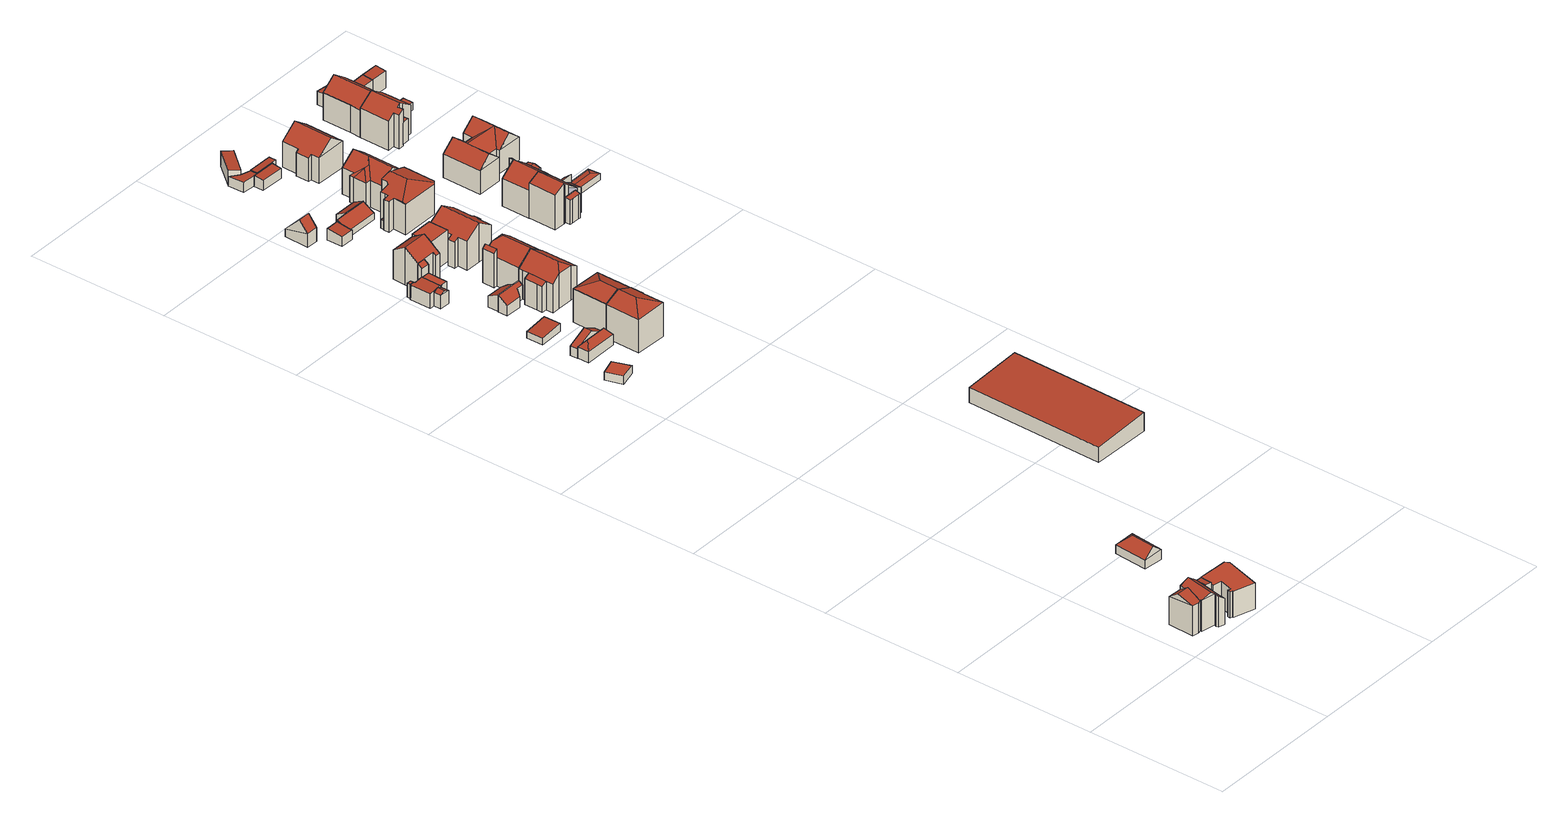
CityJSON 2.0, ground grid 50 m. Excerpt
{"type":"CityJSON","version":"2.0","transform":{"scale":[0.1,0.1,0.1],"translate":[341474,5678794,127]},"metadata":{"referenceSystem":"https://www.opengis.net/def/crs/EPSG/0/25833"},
"CityObjects":{
"building1":{"type":"Building","attributes":{"Dachtyp_tdc":"tdcFreeFormRoof","Gemeindeschluessel":14729160,"Dachneigung":16.86,"QualitaetDacherkennung":73,"Geometrietyp2DReferenz":"3000","function":"31001_9998","roofType":"5000","measuredHeight":12.54},"geometry":[{"type":"MultiSurface","lod":"2","boundaries":[[[0,1,2,3]],[[1,4,5,2]],[[4,6,7,5]],[[6,8,9,7]],[[8,0,3,9]],[[10,4,1,11]],[[8,6,10,11,0]],[[1,0,11]],[[6,4,10]],[[3,2,5,7,9]]],"semantics":{"surfaces":[{"type":"WallSurface"},{"type":"RoofSurface"},{"type":"GroundSurface"}],"values":[0,0,0,0,0,1,1,0,0,2]}}]},
"building2":{"type":"Building","attributes":{"Dachtyp_tdc":"tdcFreeFormRoof","Gemeindeschluessel":14729160,"Dachneigung":37.6,"QualitaetDacherkennung":49,"Geometrietyp2DReferenz":"3000","function":"31001_9998","roofType":"5000","measuredHeight":12.33},"geometry":[{"type":"MultiSurface","lod":"2","boundaries":[[[12,13,14,15]],[[13,16,17,14]],[[16,18,19,17]],[[18,20,21,19]],[[20,22,23,21]],[[22,24,25,23]],[[24,26,27,25]],[[26,28,29,27]],[[28,30,31,29]],[[30,32,33,31]],[[32,34,35,33]],[[34,12,15,35]],[[36,37,28,26,24,22]],[[34,32,30,37,36,20,18,16,13,12]],[[30,28,37]],[[22,20,36]],[[15,14,17,19,21,23,25,27,29,31,33,35]]],"semantics":{"surfaces":[{"type":"WallSurface"},{"type":"RoofSurface"},{"type":"GroundSurface"}],"values":[0,0,0,0,0,0,0,0,0,0,0,0,1,1,0,0,2]}}]},
"building3":{"type":"Building","attributes":{"Dachtyp_tdc":"tdcPolyFlatRoof","Gemeindeschluessel":14729160,"Dachneigung":8.75,"QualitaetDacherkennung":62,"Geometrietyp2DReferenz":"3000","function":"31001_9998","roofType":"2100","measuredHeight":9.91},"geometry":[{"type":"MultiSurface","lod":"2","boundaries":[[[38,39,40,41]],[[39,42,43,40]],[[42,44,45,43]],[[44,38,41,45]],[[44,42,39,38]],[[41,40,43,45]]],"semantics":{"surfaces":[{"type":"WallSurface"},{"type":"RoofSurface"},{"type":"GroundSurface"}],"values":[0,0,0,0,1,2]}}]},
"building4":{"type":"Building","attributes":{"Dachtyp_tdc":"tdcPolyFlatRoof","Gemeindeschluessel":14729160,"Dachneigung":0,"QualitaetDacherkennung":43,"Geometrietyp2DReferenz":"3000","function":"31001_9998","roofType":"1000","measuredHeight":9.49},"geometry":[{"type":"MultiSurface","lod":"2","boundaries":[[[46,47,48,49]],[[47,50,51,48]],[[50,52,53,51]],[[52,54,55,53]],[[54,56,57,55]],[[56,58,59,57]],[[58,60,45,59]],[[60,61,43,45]],[[61,62,63,43]],[[62,64,65,63]],[[64,66,67,65]],[[66,46,49,67]],[[66,64,62,61,60,58,56,54,52,50,47,46]],[[49,48,51,53,55,57,59,45,43,63,65,67]]],"semantics":{"surfaces":[{"type":"WallSurface"},{"type":"RoofSurface"},{"type":"GroundSurface"}],"values":[0,0,0,0,0,0,0,0,0,0,0,0,1,2]}}]},
"building5":{"type":"Building","attributes":{"Dachtyp_tdc":"tdcHipAndGableRoof","Gemeindeschluessel":14729160,"Dachneigung":42.56,"QualitaetDacherkennung":56,"Geometrietyp2DReferenz":"3000","function":"31001_9998","roofType":"5000","measuredHeight":6.3},"geometry":[{"type":"MultiSurface","lod":"2","boundaries":[[[68,69,70,71]],[[69,72,73,70]],[[72,74,75,73]],[[74,68,71,75]],[[72,69,76]],[[68,74,77]],[[69,68,77,76]],[[74,72,76,77]],[[71,70,73,75]]],"semantics":{"surfaces":[{"type":"WallSurface"},{"type":"RoofSurface"},{"type":"GroundSurface"}],"values":[0,0,0,0,1,0,1,1,2]}}]},
"building6":{"type":"Building","attributes":{"Dachtyp_tdc":"tdcPolyFlatRoof","Gemeindeschluessel":14729160,"Dachneigung":0,"QualitaetDacherkennung":71,"Geometrietyp2DReferenz":"3000","function":"31001_9998","roofType":"1000","measuredHeight":2.9},"geometry":[{"type":"MultiSurface","lod":"2","boundaries":[[[78,79,80,81]],[[79,82,83,80]],[[82,84,85,83]],[[84,78,81,85]],[[84,82,79,78]],[[81,80,83,85]]],"semantics":{"surfaces":[{"type":"WallSurface"},{"type":"RoofSurface"},{"type":"GroundSurface"}],"values":[0,0,0,0,1,2]}}]},
"building7":{"type":"Building","attributes":{"Dachtyp_tdc":"tdcFreeFormRoof","Gemeindeschluessel":14729160,"Dachneigung":50.57,"QualitaetDacherkennung":12,"Geometrietyp2DReferenz":"3000","function":"31001_9998","roofType":"5000","measuredHeight":6.38},"geometry":[{"type":"MultiSurface","lod":"2","boundaries":[[[86,87,88,89]],[[87,90,91,88]],[[90,92,93,91]],[[92,86,89,93]],[[94,95,92,90]],[[94,90,87]],[[95,94,87,86]],[[95,86,92]],[[89,88,91,93]]],"semantics":{"surfaces":[{"type":"WallSurface"},{"type":"RoofSurface"},{"type":"GroundSurface"}],"values":[0,0,0,0,1,1,1,1,2]}}]},
"building8":{"type":"Building","attributes":{"Dachtyp_tdc":"tdcFreeFormRoof","Gemeindeschluessel":14729160,"Dachneigung":23.21,"QualitaetDacherkennung":15,"Geometrietyp2DReferenz":"3000","function":"31001_9998","roofType":"5000","measuredHeight":6.25},"geometry":[{"type":"MultiSurface","lod":"2","boundaries":[[[96,97,98,99]],[[97,100,101,98]],[[100,102,103,101]],[[102,104,105,103]],[[104,96,99,105]],[[100,106,107,102]],[[97,96,104,107,106]],[[100,97,106]],[[104,102,107]],[[99,98,101,103,105]]],"semantics":{"surfaces":[{"type":"WallSurface"},{"type":"RoofSurface"},{"type":"GroundSurface"}],"values":[0,0,0,0,0,1,1,0,0,2]}}]},
"building9":{"type":"Building","attributes":{"Dachtyp_tdc":"tdcPolyFlatRoof","Gemeindeschluessel":14729160,"Dachneigung":4.48,"QualitaetDacherkennung":76,"Geometrietyp2DReferenz":"3000","function":"31001_9998","roofType":"2100","measuredHeight":2.98},"geometry":[{"type":"MultiSurface","lod":"2","boundaries":[[[108,109,110,111]],[[109,112,113,110]],[[112,114,115,113]],[[114,108,111,115]],[[114,112,109,108]],[[111,110,113,115]]],"semantics":{"surfaces":[{"type":"WallSurface"},{"type":"RoofSurface"},{"type":"GroundSurface"}],"values":[0,0,0,0,1,2]}}]},
"building10":{"type":"Building","attributes":{"Dachtyp_tdc":"tdcFreeFormRoof","Gemeindeschluessel":14729160,"Dachneigung":25.32,"QualitaetDacherkennung":89,"Geometrietyp2DReferenz":"3000","function":"31001_9998","roofType":"5000","measuredHeight":5.6},"geometry":[{"type":"MultiSurface","lod":"2","boundaries":[[[116,117,118,119]],[[117,120,121,118]],[[120,122,123,121]],[[122,124,125,123]],[[124,116,119,125]],[[126,127,124,122]],[[120,117,116,127,126]],[[116,124,127]],[[122,120,126]],[[119,118,121,123,125]]],"semantics":{"surfaces":[{"type":"WallSurface"},{"type":"RoofSurface"},{"type":"GroundSurface"}],"values":[0,0,0,0,0,1,1,0,0,2]}}]},
"building11":{"type":"Building","attributes":{"Dachtyp_tdc":"tdcPolyFlatRoof","Gemeindeschluessel":14729160,"Dachneigung":0,"QualitaetDacherkennung":28,"Geometrietyp2DReferenz":"3000","function":"31001_9998","roofType":"1000","measuredHeight":5.01},"geometry":[{"type":"MultiSurface","lod":"2","boundaries":[[[128,129,130,131]],[[129,132,133,130]],[[132,134,135,133]],[[134,128,131,135]],[[134,132,129,128]],[[131,130,133,135]]],"semantics":{"surfaces":[{"type":"WallSurface"},{"type":"RoofSurface"},{"type":"GroundSurface"}],"values":[0,0,0,0,1,2]}}]},
"building12":{"type":"Building","attributes":{"Dachtyp_tdc":"tdcPolyFlatRoof","Gemeindeschluessel":14729160,"Dachneigung":5.38,"QualitaetDacherkennung":76,"Geometrietyp2DReferenz":"3000","function":"31001_9998","roofType":"2100","measuredHeight":5.68},"geometry":[{"type":"MultiSurface","lod":"2","boundaries":[[[136,137,138,139]],[[137,140,141,138]],[[140,142,143,141]],[[142,144,145,143]],[[144,146,119,145]],[[146,147,125,119]],[[147,136,139,125]],[[147,146,144,142,140,137,136]],[[139,138,141,143,145,119,125]]],"semantics":{"surfaces":[{"type":"WallSurface"},{"type":"RoofSurface"},{"type":"GroundSurface"}],"values":[0,0,0,0,0,0,0,1,2]}}]},
"building13":{"type":"Building","attributes":{"Dachtyp_tdc":"tdcPolyFlatRoof","Gemeindeschluessel":14729160,"Dachneigung":0,"QualitaetDacherkennung":43,"Geometrietyp2DReferenz":"3000","function":"31001_9998","roofType":"1000","measuredHeight":5.57},"geometry":[{"type":"MultiSurface","lod":"2","boundaries":[[[148,149,150,151]],[[149,152,153,150]],[[152,154,155,153]],[[154,156,157,155]],[[156,148,151,157]],[[156,154,152,149,148]],[[151,150,153,155,157]]],"semantics":{"surfaces":[{"type":"WallSurface"},{"type":"RoofSurface"},{"type":"GroundSurface"}],"values":[0,0,0,0,0,1,2]}}]},
"building14":{"type":"Building","attributes":{"Dachtyp_tdc":"tdcHipAndGableRoof","Gemeindeschluessel":14729160,"Dachneigung":23.29,"QualitaetDacherkennung":74,"Geometrietyp2DReferenz":"3000","function":"31001_9998","roofType":"5000","measuredHeight":14.49},"geometry":[{"type":"MultiSurface","lod":"2","boundaries":[[[158,159,160,161]],[[159,162,163,160]],[[162,164,165,163]],[[164,166,167,165]],[[166,168,169,167]],[[168,170,171,169]],[[170,172,173,171]],[[172,174,175,173]],[[174,158,161,175]],[[170,168,176]],[[168,166,164,162,159,158,174,176]],[[174,172,170,176]],[[161,160,163,165,167,169,171,173,175]]],"semantics":{"surfaces":[{"type":"WallSurface"},{"type":"RoofSurface"},{"type":"GroundSurface"}],"values":[0,0,0,0,0,0,0,0,0,1,1,1,2]}}]},
"building15":{"type":"Building","attributes":{"Dachtyp_tdc":"tdcPolyFlatRoof","Gemeindeschluessel":14729160,"Dachneigung":30.28,"QualitaetDacherkennung":96,"Geometrietyp2DReferenz":"3000","function":"31001_9998","roofType":"2100","measuredHeight":6.04},"geometry":[{"type":"MultiSurface","lod":"2","boundaries":[[[177,178,179,180]],[[178,181,182,179]],[[181,183,184,182]],[[183,185,186,184]],[[185,177,180,186]],[[185,183,181,178,177]],[[180,179,182,184,186]]],"semantics":{"surfaces":[{"type":"WallSurface"},{"type":"RoofSurface"},{"type":"GroundSurface"}],"values":[0,0,0,0,0,1,2]}}]},
"building16":{"type":"Building","attributes":{"Dachtyp_tdc":"tdcPolyFlatRoof","Gemeindeschluessel":14729160,"Dachneigung":34.44,"QualitaetDacherkennung":78,"Geometrietyp2DReferenz":"3000","function":"31001_9998","roofType":"2100","measuredHeight":6.08},"geometry":[{"type":"MultiSurface","lod":"2","boundaries":[[[187,188,189,190]],[[188,191,192,189]],[[191,193,194,192]],[[193,195,196,194]],[[195,197,198,196]],[[197,199,200,198]],[[199,187,190,200]],[[199,197,195,193,191,188,187]],[[190,189,192,194,196,198,200]]],"semantics":{"surfaces":[{"type":"WallSurface"},{"type":"RoofSurface"},{"type":"GroundSurface"}],"values":[0,0,0,0,0,0,0,1,2]}}]},
"building17":{"type":"Building","attributes":{"Gemeindeschluessel":14729160,"Geometrietyp2DReferenz":"3000","function":"31001_9998","roofType":"9999"},"children":["building17-1","building17-2"]},
"building17-1":{"type":"BuildingPart","attributes":{"Dachtyp_tdc":"tdcGableRoof","Dachneigung":38.19,"QualitaetDacherkennung":75,"Geometrietyp2DReferenz":"3000","roofType":"3100","measuredHeight":13.5},"parents":["building17"],"geometry":[{"type":"MultiSurface","lod":"2","boundaries":[[[201,202,203,204]],[[202,205,206,203]],[[205,207,208,206]],[[207,209,210,208]],[[209,211,212,210]],[[211,213,214,212]],[[213,215,216,214]],[[217,218,219,220,221]],[[218,222,223,219]],[[222,224,225,223]],[[224,201,204,225]],[[218,217,215,213,211,209,207,205,202,201]],[[201,224,222,218]],[[204,203,206,208,210,212,214,216,220,219,223,225]],[[221,215,217]],[[221,220,216,215]]],"semantics":{"surfaces":[{"type":"WallSurface"},{"type":"RoofSurface"},{"type":"GroundSurface"},{"type":"ClosureSurface"}],"values":[0,0,0,0,0,0,0,0,0,0,0,1,1,2,0,3]}}]},
"building17-2":{"type":"BuildingPart","attributes":{"Dachtyp_tdc":"tdcPolyFlatRoof","Dachneigung":36.67,"QualitaetDacherkennung":95,"Geometrietyp2DReferenz":"3000","roofType":"2100","measuredHeight":9.73},"parents":["building17"],"geometry":[{"type":"MultiSurface","lod":"2","boundaries":[[[215,226,227,216]],[[226,228,145,227]],[[228,221,220,145]],[[221,228,226,215]],[[216,227,145,220]],[[216,220,221,215]]],"semantics":{"surfaces":[{"type":"WallSurface"},{"type":"RoofSurface"},{"type":"GroundSurface"},{"type":"ClosureSurface"}],"values":[0,0,0,1,2,3]}}]},
"building18":{"type":"Building","attributes":{"Dachtyp_tdc":"tdcFreeFormRoof","Gemeindeschluessel":14729160,"Dachneigung":25.06,"QualitaetDacherkennung":73,"Geometrietyp2DReferenz":"3000","function":"31001_9998","roofType":"5000","measuredHeight":14.6},"geometry":[{"type":"MultiSurface","lod":"2","boundaries":[[[229,230,231,232]],[[230,233,234,231]],[[233,235,236,234]],[[235,237,238,236]],[[237,239,160,238]],[[239,240,161,160]],[[240,241,173,161]],[[241,229,232,173]],[[242,230,243,244]],[[243,245,246,244]],[[246,247,239,237,235,248,242,244]],[[230,242,248,233]],[[233,248,235]],[[239,247,240]],[[240,247,246,245,241]],[[241,245,243,229]],[[229,243,230]],[[232,231,234,236,238,160,161,173]]],"semantics":{"surfaces":[{"type":"WallSurface"},{"type":"RoofSurface"},{"type":"GroundSurface"}],"values":[0,0,0,0,0,0,0,0,1,1,1,0,0,0,0,0,0,2]}}]},
"building19":{"type":"Building","attributes":{"Dachtyp_tdc":"tdcPolyFlatRoof","Gemeindeschluessel":14729160,"Dachneigung":3.27,"QualitaetDacherkennung":97,"Geometrietyp2DReferenz":"3000","function":"31001_2000","roofType":"2100","measuredHeight":6.53},"geometry":[{"type":"MultiSurface","lod":"2","boundaries":[[[249,250,251,252]],[[250,253,254,251]],[[253,255,256,254]],[[255,249,252,256]],[[255,253,250,249]],[[252,251,254,256]]],"semantics":{"surfaces":[{"type":"WallSurface"},{"type":"RoofSurface"},{"type":"GroundSurface"}],"values":[0,0,0,0,1,2]}}]},
"building20":{"type":"Building","attributes":{"Dachtyp_tdc":"tdcGableRoof","Gemeindeschluessel":14729160,"Dachneigung":46.34,"QualitaetDacherkennung":4,"Geometrietyp2DReferenz":"3000","function":"31001_9998","roofType":"3100","measuredHeight":8.66},"geometry":[{"type":"MultiSurface","lod":"2","boundaries":[[[257,258,259,260]],[[261,262,258,257]],[[262,263,259,258]],[[263,264,260,259]],[[264,261,257,260]],[[263,262,265]],[[261,264,266]],[[262,261,266,265]],[[264,263,265,266]]],"semantics":{"surfaces":[{"type":"GroundSurface"},{"type":"WallSurface"},{"type":"RoofSurface"}],"values":[0,1,1,1,1,1,1,2,2]}}]},
"building21":{"type":"Building","attributes":{"Gemeindeschluessel":14729160,"Geometrietyp2DReferenz":"3000","function":"31001_9998","roofType":"9999"},"children":["building21-1","building21-2"]},
"building21-1":{"type":"BuildingPart","attributes":{"Dachtyp_tdc":"tdcPolyFlatRoof","Dachneigung":28.75,"QualitaetDacherkennung":67,"Geometrietyp2DReferenz":"3000","roofType":"2100","measuredHeight":10.3},"parents":["building21"],"geometry":[{"type":"MultiSurface","lod":"2","boundaries":[[[267,268,269,270]],[[267,271,272,268]],[[271,273,274,272]],[[273,275,276,274]],[[273,271,267,270,277,275]],[[276,269,268,272,274]],[[270,269,276,275,277]]],"semantics":{"surfaces":[{"type":"WallSurface"},{"type":"RoofSurface"},{"type":"GroundSurface"},{"type":"ClosureSurface"}],"values":[0,0,0,0,1,2,3]}}]},
"building21-2":{"type":"BuildingPart","attributes":{"Dachtyp_tdc":"tdcGableAndHippedGRoof","Dachneigung":37.36,"QualitaetDacherkennung":53,"Geometrietyp2DReferenz":"3000","roofType":"9999","measuredHeight":14.48},"parents":["building21"],"geometry":[{"type":"MultiSurface","lod":"2","boundaries":[[[278,279,276,275]],[[278,280,281,279]],[[280,282,283,281]],[[282,284,285,283]],[[284,286,287,285]],[[286,288,289,287]],[[288,290,291,289]],[[290,292,293,291]],[[292,294,295,293]],[[294,296,297,295]],[[296,270,269,297]],[[294,292,298]],[[292,290,288,286,284,282,298]],[[282,280,278,275,277,270,296,294,298]],[[276,279,281,283,285,287,289,291,293,295,297,269]],[[276,269,270,277,275]]],"semantics":{"surfaces":[{"type":"WallSurface"},{"type":"RoofSurface"},{"type":"GroundSurface"},{"type":"ClosureSurface"}],"values":[0,0,0,0,0,0,0,0,0,0,0,1,1,1,2,3]}}]},
"building22":{"type":"Building","attributes":{"Dachtyp_tdc":"tdcPolyFlatRoof","Gemeindeschluessel":14729160,"Dachneigung":0,"QualitaetDacherkennung":79,"Geometrietyp2DReferenz":"3000","function":"31001_9998","roofType":"1000","measuredHeight":11.39},"geometry":[{"type":"MultiSurface","lod":"2","boundaries":[[[299,300,301,302]],[[300,303,304,301]],[[303,305,306,304]],[[305,299,302,306]],[[305,303,300,299]],[[302,301,304,306]]],"semantics":{"surfaces":[{"type":"WallSurface"},{"type":"RoofSurface"},{"type":"GroundSurface"}],"values":[0,0,0,0,1,2]}}]},
"building23":{"type":"Building","attributes":{"Dachtyp_tdc":"tdcPolyFlatRoof","Gemeindeschluessel":14729160,"Dachneigung":6.52,"QualitaetDacherkennung":74,"Geometrietyp2DReferenz":"3000","function":"31001_9998","roofType":"2100","measuredHeight":3.98},"geometry":[{"type":"MultiSurface","lod":"2","boundaries":[[[307,308,309,310]],[[308,311,312,309]],[[311,313,314,312]],[[313,315,316,314]],[[315,307,310,316]],[[315,313,311,308,307]],[[310,309,312,314,316]]],"semantics":{"surfaces":[{"type":"WallSurface"},{"type":"RoofSurface"},{"type":"GroundSurface"}],"values":[0,0,0,0,0,1,2]}}]},
"building24":{"type":"Building","attributes":{"Gemeindeschluessel":14729160,"Geometrietyp2DReferenz":"3000","function":"31001_9998","roofType":"9999"},"children":["building24-1","building24-2"]},
"building24-1":{"type":"BuildingPart","attributes":{"Dachtyp_tdc":"tdcGableAndHippedGRoof","Dachneigung":36.66,"QualitaetDacherkennung":62,"Geometrietyp2DReferenz":"3000","roofType":"9999","measuredHeight":14.37},"parents":["building24"],"geometry":[{"type":"MultiSurface","lod":"2","boundaries":[[[317,318,319,320]],[[318,321,322,319]],[[321,323,324,322]],[[323,325,326,324]],[[327,328,329,330]],[[328,331,332,329]],[[331,333,334,332]],[[333,335,336,334]],[[335,317,320,336]],[[331,328,337]],[[328,327,325,323,321,337]],[[321,318,317,335,333,331,337]],[[320,319,322,324,326,330,329,332,334,336]],[[330,326,325,327]]],"semantics":{"surfaces":[{"type":"WallSurface"},{"type":"RoofSurface"},{"type":"GroundSurface"},{"type":"ClosureSurface"}],"values":[0,0,0,0,0,0,0,0,0,1,1,1,2,3]}}]},
"building24-2":{"type":"BuildingPart","attributes":{"Dachtyp_tdc":"tdcPolyFlatRoof","Dachneigung":37.83,"QualitaetDacherkennung":69,"Geometrietyp2DReferenz":"3000","roofType":"2100","measuredHeight":13.3},"parents":["building24"],"geometry":[{"type":"MultiSurface","lod":"2","boundaries":[[[338,339,340,326,325]],[[339,341,342,340]],[[341,343,327,330,342]],[[343,341,339,338]],[[326,340,342,330]],[[325,327,343,338]],[[325,326,330,327]]],"semantics":{"surfaces":[{"type":"WallSurface"},{"type":"RoofSurface"},{"type":"GroundSurface"},{"type":"ClosureSurface"}],"values":[0,0,0,1,2,0,3]}}]},
"building25":{"type":"Building","attributes":{"Dachtyp_tdc":"tdcGableRoof","Gemeindeschluessel":14729160,"Dachneigung":32.55,"QualitaetDacherkennung":61,"Geometrietyp2DReferenz":"3000","function":"31001_9998","roofType":"3100","measuredHeight":14.01},"geometry":[{"type":"MultiSurface","lod":"2","boundaries":[[[344,345,346,347]],[[345,348,349,346]],[[348,350,351,349]],[[350,352,353,351]],[[352,354,355,353]],[[354,356,357,355]],[[356,358,359,357]],[[358,360,361,359]],[[360,362,363,361]],[[362,364,365,363]],[[364,366,367,365]],[[366,368,369,367]],[[368,370,371,369]],[[370,372,373,371]],[[372,374,375,373]],[[374,344,347,375]],[[370,368,366,364,362,360,358,356,354]],[[354,352,350,348,345,344,374,372,370]],[[347,346,349,351,353,355,357,359,361,363,365,367,369,371,373,375]]],"semantics":{"surfaces":[{"type":"WallSurface"},{"type":"RoofSurface"},{"type":"GroundSurface"}],"values":[0,0,0,0,0,0,0,0,0,0,0,0,0,0,0,0,1,1,2]}}]},
"building26":{"type":"Building","attributes":{"Dachtyp_tdc":"tdcPolyFlatRoof","Gemeindeschluessel":14729160,"Dachneigung":29.66,"QualitaetDacherkennung":59,"Geometrietyp2DReferenz":"3000","function":"31001_9998","roofType":"2100","measuredHeight":4.7},"geometry":[{"type":"MultiSurface","lod":"2","boundaries":[[[376,377,378,379]],[[377,380,381,378]],[[380,382,383,381]],[[382,384,385,383]],[[384,386,387,385]],[[386,376,379,387]],[[386,384,382,380,377,376]],[[379,378,381,383,385,387]]],"semantics":{"surfaces":[{"type":"WallSurface"},{"type":"RoofSurface"},{"type":"GroundSurface"}],"values":[0,0,0,0,0,0,1,2]}}]},
"building27":{"type":"Building","attributes":{"Dachtyp_tdc":"tdcPolyFlatRoof","Gemeindeschluessel":14729160,"Dachneigung":0,"QualitaetDacherkennung":65,"Geometrietyp2DReferenz":"3000","function":"31001_9998","roofType":"1000","measuredHeight":3},"geometry":[{"type":"MultiSurface","lod":"2","boundaries":[[[388,389,390,391]],[[389,392,393,390]],[[392,394,395,393]],[[394,388,391,395]],[[394,392,389,388]],[[391,390,393,395]]],"semantics":{"surfaces":[{"type":"WallSurface"},{"type":"RoofSurface"},{"type":"GroundSurface"}],"values":[0,0,0,0,1,2]}}]},
"building28":{"type":"Building","attributes":{"Dachtyp_tdc":"tdcPolyFlatRoof","Gemeindeschluessel":14729160,"Dachneigung":29.61,"QualitaetDacherkennung":94,"Geometrietyp2DReferenz":"3000","function":"31001_9998","roofType":"2100","measuredHeight":5.06},"geometry":[{"type":"MultiSurface","lod":"2","boundaries":[[[396,397,398,399]],[[397,400,401,398]],[[400,402,403,401]],[[402,396,399,403]],[[402,400,397,396]],[[399,398,401,403]]],"semantics":{"surfaces":[{"type":"WallSurface"},{"type":"RoofSurface"},{"type":"GroundSurface"}],"values":[0,0,0,0,1,2]}}]},
"building29":{"type":"Building","attributes":{"Dachtyp_tdc":"tdcPolyFlatRoof","Gemeindeschluessel":14729160,"Dachneigung":2.57,"QualitaetDacherkennung":77,"Geometrietyp2DReferenz":"3000","function":"31001_9998","roofType":"2100","measuredHeight":3.61},"geometry":[{"type":"MultiSurface","lod":"2","boundaries":[[[404,405,406,407]],[[405,408,409,406]],[[408,410,411,409]],[[410,412,413,411]],[[412,414,415,413]],[[414,404,407,415]],[[414,412,410,408,405,404]],[[407,406,409,411,413,415]]],"semantics":{"surfaces":[{"type":"WallSurface"},{"type":"RoofSurface"},{"type":"GroundSurface"}],"values":[0,0,0,0,0,0,1,2]}}]},
"building30":{"type":"Building","attributes":{"Dachtyp_tdc":"tdcFreeFormRoof","Gemeindeschluessel":14729160,"Dachneigung":10.21,"QualitaetDacherkennung":30,"Geometrietyp2DReferenz":"3000","function":"31001_9998","roofType":"5000","measuredHeight":12.84},"geometry":[{"type":"MultiSurface","lod":"2","boundaries":[[[416,417,418,419,420]],[[417,421,422,423,418]],[[418,423,424,425,426,427,428,429,430,431,432,419]],[[432,420,419]],[[422,424,423]],[[416,421,417]],[[433,434,435,436,437,438,439,440,441,442,443,444,445]],[[420,432,434,433]],[[432,431,435,434]],[[431,430,436,435]],[[430,429,437,436]],[[429,428,438,437]],[[428,427,439,438]],[[427,426,440,439]],[[426,425,441,440]],[[425,424,442,441]],[[424,422,443,442]],[[422,421,444,443]],[[421,416,445,444]],[[416,420,433,445]]],"semantics":{"surfaces":[{"type":"RoofSurface"},{"type":"WallSurface"},{"type":"GroundSurface"}],"values":[0,0,0,1,1,1,2,1,1,1,1,1,1,1,1,1,1,1,1,1]}}]},
"building31":{"type":"Building","attributes":{"Dachtyp_tdc":"tdcPolyFlatRoof","Gemeindeschluessel":14729160,"Dachneigung":6.13,"QualitaetDacherkennung":79,"Geometrietyp2DReferenz":"3000","function":"31001_9998","roofType":"2100","measuredHeight":5.46},"geometry":[{"type":"MultiSurface","lod":"2","boundaries":[[[446,447,448,449]],[[447,450,451,448]],[[450,452,453,451]],[[452,446,449,453]],[[452,450,447,446]],[[449,448,451,453]]],"semantics":{"surfaces":[{"type":"WallSurface"},{"type":"RoofSurface"},{"type":"GroundSurface"}],"values":[0,0,0,0,1,2]}}]},
"building32":{"type":"Building","attributes":{"Dachtyp_tdc":"tdcPolyFlatRoof","Gemeindeschluessel":14729160,"Dachneigung":4.38,"QualitaetDacherkennung":79,"Geometrietyp2DReferenz":"3000","function":"31001_9998","roofType":"2100","measuredHeight":3.92},"geometry":[{"type":"MultiSurface","lod":"2","boundaries":[[[454,455,456,457]],[[455,458,459,456]],[[458,460,461,459]],[[460,462,463,461]],[[462,454,457,463]],[[462,460,458,455,454]],[[457,456,459,461,463]]],"semantics":{"surfaces":[{"type":"WallSurface"},{"type":"RoofSurface"},{"type":"GroundSurface"}],"values":[0,0,0,0,0,1,2]}}]},
"building33":{"type":"Building","attributes":{"Dachtyp_tdc":"tdcPolyFlatRoof","Gemeindeschluessel":14729160,"Dachneigung":4.79,"QualitaetDacherkennung":89,"Geometrietyp2DReferenz":"3000","function":"31001_9998","roofType":"2100","measuredHeight":3.85},"geometry":[{"type":"MultiSurface","lod":"2","boundaries":[[[464,465,466,467]],[[465,468,469,466]],[[468,470,471,469]],[[470,472,473,471]],[[472,464,467,473]],[[472,470,468,465,464]],[[467,466,469,471,473]]],"semantics":{"surfaces":[{"type":"WallSurface"},{"type":"RoofSurface"},{"type":"GroundSurface"}],"values":[0,0,0,0,0,1,2]}}]},
"building34":{"type":"Building","attributes":{"Dachtyp_tdc":"tdcFreeFormRoof","Gemeindeschluessel":14729160,"Dachneigung":37.72,"QualitaetDacherkennung":73,"Geometrietyp2DReferenz":"3000","function":"31001_9998","roofType":"5000","measuredHeight":13.51},"geometry":[{"type":"MultiSurface","lod":"2","boundaries":[[[474,475,442,443]],[[475,476,477,442]],[[476,478,479,477]],[[478,480,481,479]],[[480,482,483,481]],[[482,484,485,483]],[[484,486,487,485]],[[486,488,489,487]],[[488,474,443,489]],[[490,488,486]],[[491,492,490,486,484]],[[493,491,484,482]],[[480,493,482]],[[493,480,478]],[[494,492,491,493,478,476]],[[495,494,476,475]],[[495,475,474]],[[490,492,494,495,474,488]],[[443,442,477,479,481,483,485,487,489]]],"semantics":{"surfaces":[{"type":"WallSurface"},{"type":"RoofSurface"},{"type":"GroundSurface"}],"values":[0,0,0,0,0,0,0,0,0,0,1,1,1,1,1,1,0,1,2]}}]},
"building35":{"type":"Building","attributes":{"Dachtyp_tdc":"tdcFreeFormRoof","Gemeindeschluessel":14729160,"Dachneigung":36.26,"QualitaetDacherkennung":75,"Geometrietyp2DReferenz":"3000","function":"31001_9998","roofType":"5000","measuredHeight":13.34},"geometry":[{"type":"MultiSurface","lod":"2","boundaries":[[[496,497,498,499]],[[497,500,501,498]],[[500,502,503,501]],[[502,504,505,503]],[[504,506,507,505]],[[506,508,509,507]],[[508,510,511,509]],[[510,496,499,511]],[[508,506,512,513]],[[513,512,504,502,500,497,496,510]],[[510,508,513]],[[506,504,512]],[[499,498,501,503,505,507,509,511]]],"semantics":{"surfaces":[{"type":"WallSurface"},{"type":"RoofSurface"},{"type":"GroundSurface"}],"values":[0,0,0,0,0,0,0,0,1,1,0,0,2]}}]},
"building36":{"type":"Building","attributes":{"Dachtyp_tdc":"tdcPolyFlatRoof","Gemeindeschluessel":14729160,"Dachneigung":19.72,"QualitaetDacherkennung":50,"Geometrietyp2DReferenz":"3000","function":"31001_9998","roofType":"2100","measuredHeight":9.23},"geometry":[{"type":"MultiSurface","lod":"2","boundaries":[[[514,515,516,517]],[[515,518,519,516]],[[518,520,521,519]],[[520,522,523,521]],[[522,524,525,523]],[[524,526,527,525]],[[526,528,529,527]],[[528,514,517,529]],[[528,526,524,522,520,518,515,514]],[[517,516,519,521,523,525,527,529]]],"semantics":{"surfaces":[{"type":"WallSurface"},{"type":"RoofSurface"},{"type":"GroundSurface"}],"values":[0,0,0,0,0,0,0,0,1,2]}}]},
"building37":{"type":"Building","attributes":{"Gemeindeschluessel":14729160,"Geometrietyp2DReferenz":"3000","function":"31001_9998","roofType":"9999"},"children":["building37-1","building37-2"]},
"building37-1":{"type":"BuildingPart","attributes":{"Dachtyp_tdc":"tdcGableRoof","Dachneigung":37.84,"QualitaetDacherkennung":47,"Geometrietyp2DReferenz":"3000","roofType":"3100","measuredHeight":14.52},"parents":["building37"],"geometry":[{"type":"MultiSurface","lod":"2","boundaries":[[[530,531,532,533]],[[531,534,535,532]],[[534,536,537,535]],[[538,539,540]],[[538,541,542,539]],[[541,543,544,542]],[[543,545,546,544]],[[545,547,548,546]],[[547,530,533,548]],[[543,541,538,549,550,536,534,531,530]],[[530,547,545,543]],[[533,532,535,537,551,539,542,544,546,548]],[[551,537,536,550]],[[540,549,538]],[[539,551,550,549,540]]],"semantics":{"surfaces":[{"type":"WallSurface"},{"type":"RoofSurface"},{"type":"GroundSurface"},{"type":"ClosureSurface"}],"values":[0,0,0,0,0,0,0,0,0,1,1,2,3,0,3]}}]},
"building37-2":{"type":"BuildingPart","attributes":{"Dachtyp_tdc":"tdcPolyFlatRoof","Dachneigung":28.25,"QualitaetDacherkennung":51,"Geometrietyp2DReferenz":"3000","roofType":"2100","measuredHeight":12.17},"parents":["building37"],"geometry":[{"type":"MultiSurface","lod":"2","boundaries":[[[552,553,554,537,536]],[[553,555,556,554]],[[555,557,558,556]],[[557,559,560,558]],[[559,557,555,553,552,561,549,557,559,540]],[[560,558,551,537,554,556,558,560,539]],[[561,550,549]],[[550,551,558,557,549]],[[559,560,539,540]],[[536,550,561,552]],[[536,537,551,550]]],"semantics":{"surfaces":[{"type":"WallSurface"},{"type":"RoofSurface"},{"type":"GroundSurface"},{"type":"ClosureSurface"}],"values":[0,0,0,0,1,2,0,3,3,0,3]}}]},
"building38":{"type":"Building","attributes":{"Dachtyp_tdc":"tdcPolyFlatRoof","Gemeindeschluessel":14729160,"Dachneigung":3.95,"QualitaetDacherkennung":36,"Geometrietyp2DReferenz":"3000","function":"31001_9998","roofType":"2100","measuredHeight":3},"geometry":[{"type":"MultiSurface","lod":"2","boundaries":[[[562,563,564,565]],[[563,566,567,564]],[[566,568,569,567]],[[568,562,565,569]],[[568,566,563,562]],[[565,564,567,569]]],"semantics":{"surfaces":[{"type":"WallSurface"},{"type":"RoofSurface"},{"type":"GroundSurface"}],"values":[0,0,0,0,1,2]}}]},
"building39":{"type":"Building","attributes":{"Gemeindeschluessel":14729160,"Geometrietyp2DReferenz":"3000","function":"31001_9998","roofType":"9999"},"children":["building39-1","building39-2","building39-3"]},
"building39-1":{"type":"BuildingPart","attributes":{"Dachtyp_tdc":"tdcGableRoof","Dachneigung":10.5,"QualitaetDacherkennung":58,"Geometrietyp2DReferenz":"3000","roofType":"3100","measuredHeight":9.83},"parents":["building39"],"geometry":[{"type":"MultiSurface","lod":"2","boundaries":[[[570,571,572,573]],[[571,574,575,572]],[[576,577,578,579]],[[577,570,573,578]],[[580,574,571,570]],[[570,577,576,580]],[[573,572,575,581,579,578]],[[581,575,574,580]],[[581,580,576,579]]],"semantics":{"surfaces":[{"type":"WallSurface"},{"type":"RoofSurface"},{"type":"GroundSurface"},{"type":"ClosureSurface"}],"values":[0,0,0,0,1,1,2,3,3]}}]},
"building39-2":{"type":"BuildingPart","attributes":{"Dachtyp_tdc":"tdcPolyFlatRoof","Dachneigung":36.97,"QualitaetDacherkennung":48,"Geometrietyp2DReferenz":"3000","roofType":"2100","measuredHeight":4.98},"parents":["building39"],"geometry":[{"type":"MultiSurface","lod":"2","boundaries":[[[582,583,584,585]],[[583,586,587,584]],[[586,588,589,587]],[[588,586,583,582]],[[585,584,587,589]],[[582,585,589,588]]],"semantics":{"surfaces":[{"type":"WallSurface"},{"type":"RoofSurface"},{"type":"GroundSurface"},{"type":"ClosureSurface"}],"values":[0,0,0,1,2,3]}}]},
"building39-3":{"type":"BuildingPart","attributes":{"Dachtyp_tdc":"tdcGableRoof","Dachneigung":36.98,"QualitaetDacherkennung":88,"Geometrietyp2DReferenz":"3000","roofType":"3100","measuredHeight":14.02},"parents":["building39"],"geometry":[{"type":"MultiSurface","lod":"2","boundaries":[[[590,591,592,593]],[[591,594,595,592]],[[594,596,597,595]],[[596,598,576,579,597]],[[599,600,582,585,575,574]],[[601,602,603,589,588]],[[602,604,605,603]],[[604,606,607,605]],[[606,608,609,607]],[[608,610,611,609]],[[610,612,613,611]],[[612,590,593,613]],[[608,606,604,602]],[[602,601,600,599,598,596,594,591,590,612,610,608]],[[593,592,595,597,579,581,575,585,589,603,605,607,609,611,613]],[[574,580,576,598,599]],[[574,575,581,580]],[[581,579,576,580]],[[588,582,600,601]],[[588,589,585,582]]],"semantics":{"surfaces":[{"type":"WallSurface"},{"type":"RoofSurface"},{"type":"GroundSurface"},{"type":"ClosureSurface"}],"values":[0,0,0,0,0,0,0,0,0,0,0,0,1,1,2,0,3,3,0,3]}}]},
"building40":{"type":"Building","attributes":{"Dachtyp_tdc":"tdcFreeFormRoof","Gemeindeschluessel":14729160,"Dachneigung":40.41,"QualitaetDacherkennung":51,"Geometrietyp2DReferenz":"3000","function":"31001_9998","roofType":"5000","measuredHeight":12.34},"geometry":[{"type":"MultiSurface","lod":"2","boundaries":[[[614,615,616,617]],[[615,618,619,616]],[[618,620,621,619]],[[620,622,623,621]],[[622,624,625,623]],[[624,626,627,625]],[[626,628,629,627]],[[628,630,631,629]],[[630,632,633,631]],[[632,634,635,633]],[[634,636,637,635]],[[636,614,617,637]],[[638,639,636,634]],[[640,641,642,638,634,632]],[[643,640,632,630]],[[643,630,628]],[[644,645,641,640,643,628,626]],[[644,626,624]],[[645,644,624,622]],[[646,642,641,645,622,620]],[[647,646,620,618]],[[647,618,615]],[[639,638,642,646,647,615,614]],[[639,614,636]],[[617,616,619,621,623,625,627,629,631,633,635,637]]],"semantics":{"surfaces":[{"type":"WallSurface"},{"type":"RoofSurface"},{"type":"GroundSurface"}],"values":[0,0,0,0,0,0,0,0,0,0,0,0,1,1,1,0,1,0,1,1,1,0,1,0,2]}}]},
"building41":{"type":"Building","attributes":{"Dachtyp_tdc":"tdcFreeFormRoof","Gemeindeschluessel":14729160,"Dachneigung":10.41,"QualitaetDacherkennung":39,"Geometrietyp2DReferenz":"3000","function":"31001_9998","roofType":"5000","measuredHeight":2.66},"geometry":[{"type":"MultiSurface","lod":"2","boundaries":[[[648,649,650,651]],[[649,652,653,650]],[[652,654,655,653]],[[654,656,589,655]],[[656,657,658,589]],[[657,659,587,658]],[[659,660,661,587]],[[660,648,651,661]],[[657,656,654,652,649,662]],[[649,648,663,662]],[[648,660,663]],[[660,659,657,662,663]],[[651,650,653,655,589,658,587,661]]],"semantics":{"surfaces":[{"type":"WallSurface"},{"type":"RoofSurface"},{"type":"GroundSurface"}],"values":[0,0,0,0,0,0,0,0,1,1,1,1,2]}}]},
"building42":{"type":"Building","attributes":{"Dachtyp_tdc":"tdcPolyFlatRoof","Gemeindeschluessel":14729160,"Dachneigung":0,"QualitaetDacherkennung":47,"Geometrietyp2DReferenz":"3000","function":"31001_9998","roofType":"1000","measuredHeight":7.84},"geometry":[{"type":"MultiSurface","lod":"2","boundaries":[[[664,665,666,667]],[[665,668,669,666]],[[668,670,671,669]],[[670,664,667,671]],[[670,668,665,664]],[[667,666,669,671]]],"semantics":{"surfaces":[{"type":"WallSurface"},{"type":"RoofSurface"},{"type":"GroundSurface"}],"values":[0,0,0,0,1,2]}}]},
"building43":{"type":"Building","attributes":{"Dachtyp_tdc":"tdcGableRoof","Gemeindeschluessel":14729160,"Dachneigung":33.8,"QualitaetDacherkennung":89,"Geometrietyp2DReferenz":"3000","function":"31001_9998","roofType":"3100","measuredHeight":14.04},"geometry":[{"type":"MultiSurface","lod":"2","boundaries":[[[672,673,674,675]],[[673,676,677,674]],[[676,678,679,677]],[[678,680,681,679]],[[680,682,683,681]],[[682,684,685,683]],[[684,686,687,685]],[[686,688,689,687]],[[688,690,691,689]],[[690,692,693,691]],[[692,694,695,693]],[[694,672,675,695]],[[690,688,686,684,682,680,678,676]],[[676,673,672,694,692,690]],[[675,674,677,679,681,683,685,687,689,691,693,695]]],"semantics":{"surfaces":[{"type":"WallSurface"},{"type":"RoofSurface"},{"type":"GroundSurface"}],"values":[0,0,0,0,0,0,0,0,0,0,0,0,1,1,2]}}]},
"building44":{"type":"Building","attributes":{"Dachtyp_tdc":"tdcFreeFormRoof","Gemeindeschluessel":14729160,"Dachneigung":36.41,"QualitaetDacherkennung":61,"Geometrietyp2DReferenz":"3000","function":"31001_9998","roofType":"5000","measuredHeight":13.6},"geometry":[{"type":"MultiSurface","lod":"2","boundaries":[[[696,697,689,693]],[[697,698,699,689]],[[698,700,701,699]],[[700,702,703,701]],[[702,704,705,703]],[[704,706,707,705]],[[706,708,709,707]],[[708,696,693,709]],[[710,711,712,713,697,714]],[[715,716,710,714,717,718]],[[706,715,718,708]],[[708,718,717,696]],[[696,717,714,697]],[[704,716,715,706]],[[702,711,710,716,704]],[[698,713,712,700]],[[697,713,698]],[[700,712,711,702]],[[693,689,699,701,703,705,707,709]]],"semantics":{"surfaces":[{"type":"WallSurface"},{"type":"RoofSurface"},{"type":"GroundSurface"}],"values":[0,0,0,0,0,0,0,0,1,1,0,0,0,0,0,0,0,0,2]}}]},
"building45":{"type":"Building","attributes":{"Dachtyp_tdc":"tdcPolyFlatRoof","Gemeindeschluessel":14729160,"Dachneigung":7.27,"QualitaetDacherkennung":80,"Geometrietyp2DReferenz":"3000","function":"31001_9998","roofType":"2100","measuredHeight":5},"geometry":[{"type":"MultiSurface","lod":"2","boundaries":[[[719,720,721,722]],[[720,723,724,721]],[[723,725,726,724]],[[725,719,722,726]],[[725,723,720,719]],[[722,721,724,726]]],"semantics":{"surfaces":[{"type":"WallSurface"},{"type":"RoofSurface"},{"type":"GroundSurface"}],"values":[0,0,0,0,1,2]}}]},
"building46":{"type":"Building","attributes":{"Dachtyp_tdc":"tdcPolyFlatRoof","Gemeindeschluessel":14729160,"Dachneigung":3.86,"QualitaetDacherkennung":55,"Geometrietyp2DReferenz":"3000","function":"31001_9998","roofType":"2100","measuredHeight":2.98},"geometry":[{"type":"MultiSurface","lod":"2","boundaries":[[[727,728,729,730]],[[728,731,732,729]],[[731,733,734,732]],[[733,735,736,734]],[[735,737,738,736]],[[737,739,740,738]],[[739,727,730,740]],[[739,737,735,733,731,728,727]],[[730,729,732,734,736,738,740]]],"semantics":{"surfaces":[{"type":"WallSurface"},{"type":"RoofSurface"},{"type":"GroundSurface"}],"values":[0,0,0,0,0,0,0,1,2]}}]},
"building47":{"type":"Building","attributes":{"Dachtyp_tdc":"tdcPolyFlatRoof","Gemeindeschluessel":14729160,"Dachneigung":5.92,"QualitaetDacherkennung":70,"Geometrietyp2DReferenz":"3000","function":"31001_9998","roofType":"2100","measuredHeight":6.28},"geometry":[{"type":"MultiSurface","lod":"2","boundaries":[[[741,742,743,744]],[[742,745,746,743]],[[745,747,748,746]],[[747,741,744,748]],[[747,745,742,741]],[[744,743,746,748]]],"semantics":{"surfaces":[{"type":"WallSurface"},{"type":"RoofSurface"},{"type":"GroundSurface"}],"values":[0,0,0,0,1,2]}}]},
"building48":{"type":"Building","attributes":{"Dachtyp_tdc":"tdcPolyFlatRoof","Gemeindeschluessel":14729160,"Dachneigung":6.07,"QualitaetDacherkennung":95,"Geometrietyp2DReferenz":"3000","function":"31001_9998","roofType":"2100","measuredHeight":6.42},"geometry":[{"type":"MultiSurface","lod":"2","boundaries":[[[747,745,749,750]],[[745,751,752,749]],[[751,753,754,752]],[[753,747,750,754]],[[753,751,745,747]],[[750,749,752,754]]],"semantics":{"surfaces":[{"type":"WallSurface"},{"type":"RoofSurface"},{"type":"GroundSurface"}],"values":[0,0,0,0,1,2]}}]}
},
"vertices":[
[78,69,117],[82,162,109],[82,162,9],[78,69,9],[132,159,109],[132,159,9],[111,67,117],[111,67,9],[102,65,116],[102,65,9],[124,124,135],[80,126,135],
[186,45,103],[182,31,104],[182,31,10],[186,45,10],[161,36,120],[161,36,10],[159,44,123],[159,44,10],[161,52,123],[161,52,10],[112,63,121],[112,63,10],[113,67,121],[113,67,10],[111,67,120],[111,67,10],[132,159,122],[132,159,10],[204,156,105],[204,156,10],[195,113,106],[195,113,10],[181,47,107],[181,47,10],[148,55,133],[168,158,133],
[195,113,110],[204,156,103],[204,156,11],[195,113,11],[226,155,103],[226,155,11],[215,108,110],[215,108,11],
[225,33,105],[226,36,105],[226,36,11],[225,33,11],[217,38,105],[217,38,11],[220,50,105],[220,50,11],[231,47,105],[231,47,11],[243,92,105],[243,92,11],[213,99,105],[213,99,11],[215,108,105],[226,155,105],[330,149,105],[330,149,11],[338,135,105],[338,135,11],[300,9,105],[300,9,11],
[265,397,39],[274,515,39],[274,515,8],[265,397,8],[345,510,44],[345,510,8],[335,391,44],[335,391,8],[307,478,71],[300,394,71],
[123,2223,35],[64,2209,35],[64,2209,6],[123,2223,6],[45,2267,35],[45,2267,6],[102,2285,35],[102,2285,6],
[205,2360,45],[87,2358,45],[87,2358,6],[205,2360,6],[87,2400,45],[87,2400,6],[206,2400,45],[206,2400,6],[108,2379,70],[186,2380,69],
[207,2413,37],[206,2400,38],[206,2400,4],[207,2413,4],[87,2400,38],[87,2400,4],[87,2428,38],[87,2428,4],[204,2428,39],[204,2428,4],[154,2400,67],[154,2428,67],
[166,2529,33],[79,2526,27],[79,2526,4],[166,2529,4],[77,2585,27],[77,2585,4],[164,2588,33],[164,2588,4],
[55,2894,66],[62,2894,62],[62,2894,16],[55,2894,16],[62,2867,62],[62,2867,16],[25,2868,64],[25,2868,16],[25,2894,64],[25,2894,16],[42,2868,72],[42,2894,72],
[8,2970,69],[8,2982,69],[8,2982,19],[8,2970,19],[24,2982,69],[24,2982,19],[24,2970,69],[24,2970,19],
[7,2894,68],[8,2970,68],[8,2970,16],[7,2894,16],[24,2970,70],[24,2970,16],[24,2965,70],[24,2965,16],[56,2965,73],[56,2965,16],[55,2894,73],[25,2894,70],
[55,2894,71],[56,2965,71],[56,2965,15],[55,2894,15],[87,2964,71],[87,2964,15],[85,2894,71],[85,2894,15],[62,2894,71],[62,2894,15],
[333,2397,128],[335,2397,128],[335,2397,7],[333,2397,7],[335,2395,128],[335,2395,7],[334,2348,128],[334,2348,7],[333,2348,128],[333,2348,7],[332,2271,128],[332,2271,7],[218,2273,127],[218,2273,7],[221,2399,127],[221,2399,7],[277,2398,152],[277,2398,7],[276,2329,152],
[127,2732,70],[127,2771,48],[127,2771,10],[127,2732,10],[190,2771,48],[190,2771,10],[200,2755,57],[200,2755,10],[199,2732,70],[199,2732,10],
[199,2718,59],[186,2697,45],[186,2697,8],[199,2718,8],[126,2698,45],[126,2698,8],[127,2732,69],[127,2732,8],[199,2732,69],[199,2732,8],[224,2731,69],[224,2731,8],[224,2717,59],[224,2717,8],
[148,3028,151],[148,3004,133],[148,3004,16],[148,3028,16],[148,2985,117],[148,2985,16],[148,2980,114],[148,2980,16],[148,2970,106],[148,2970,16],[129,2970,106],[129,2970,16],[129,2980,114],[129,2980,16],[87,2981,114],[87,2981,16],[57,2981,114],[58,3029,151],[58,3029,16],[57,2981,16],[57,2981,113],[59,3075,121],[59,3075,16],[148,3074,121],[148,3074,16],
[87,2964,101],[87,2964,16],[56,2965,101],
[224,2526,126],[336,2524,126],[336,2524,7],[224,2526,7],[334,2447,126],[334,2447,7],[336,2447,126],[336,2447,7],[335,2399,126],[335,2399,7],[335,2397,126],[333,2397,126],[221,2399,126],[336,2522,127],[224,2526,128],[278,2466,153],[221,2399,128],[276,2398,153],[333,2397,127],[334,2447,127],
[618,1342,66],[831,1339,78],[831,1339,12],[618,1342,12],[824,844,78],[824,844,12],[612,847,66],[612,847,12],
[20,3453,28],[62,3451,28],[59,3365,28],[18,3366,28],[20,3453,55],[62,3451,55],[59,3365,77],[18,3366,76],[60,3395,114],[19,3396,114],
[204,2627,102],[204,2627,9],[223,2626,9],[223,2626,112],[205,2646,102],[205,2646,9],[205,2694,102],[205,2694,9],[224,2694,112],[224,2694,9],[224,2674,112],
[224,2717,112],[224,2717,9],[224,2731,112],[224,2731,9],[279,2731,154],[279,2731,9],[335,2730,118],[335,2730,9],[334,2650,118],[334,2650,9],[336,2650,117],[336,2650,9],[335,2600,117],[335,2600,9],[309,2600,134],[309,2600,9],[253,2601,134],[253,2601,9],[223,2601,111],[223,2601,9],[278,2626,154],
[230,3004,131],[148,3004,131],[148,3004,17],[230,3004,17],[148,3074,131],[148,3074,17],[230,3074,131],[230,3074,17],
[136,3292,58],[89,3292,58],[89,3292,24],[136,3292,24],[89,3349,64],[89,3349,24],[137,3349,64],[137,3349,24],[136,3307,59],[136,3307,24],
[336,2805,115],[335,2730,115],[335,2730,12],[336,2805,12],[281,2731,155],[281,2731,12],[224,2731,115],[224,2731,12],[225,2816,115],[225,2816,12],[226,2860,115],[257,2860,137],[257,2860,12],[226,2860,12],[307,2859,137],[307,2859,12],[342,2859,111],[342,2859,12],[341,2805,111],[341,2805,12],[282,2836,155],
[225,2816,145],[213,2816,135],[213,2816,12],[214,2860,135],[214,2860,12],[226,2860,145],
[214,2966,111],[214,2991,111],[214,2991,18],[214,2966,18],[230,2990,121],[230,2990,18],[230,3004,121],[230,3004,18],[230,3074,121],[230,3074,18],[288,3074,158],[288,3074,18],[345,3074,120],[345,3074,18],[344,3005,120],[344,3005,18],[358,3005,111],[358,3005,18],[358,2993,111],[358,2993,18],[357,2981,111],[357,2981,18],[344,2981,120],[344,2981,18],[343,2929,120],[343,2929,18],[286,2930,158],[286,2930,18],[229,2930,122],[229,2930,18],[229,2965,121],[229,2965,18],
[136,3307,46],[137,3349,70],[137,3349,23],[136,3307,23],[179,3349,70],[179,3349,23],[261,3348,70],[261,3348,23],[260,3314,51],[260,3314,23],[260,3306,46],[260,3306,23],
[236,3251,54],[237,3263,54],[237,3263,24],[236,3251,24],[257,3263,54],[257,3263,24],[257,3251,54],[257,3251,24],
[179,3349,72],[179,3385,52],[179,3385,22],[179,3349,22],[261,3384,52],[261,3384,22],[261,3348,72],[261,3348,22],
[123,3691,65],[123,3749,62],[123,3749,29],[123,3691,29],[153,3725,63],[153,3725,29],[186,3715,64],[186,3715,29],[185,3688,65],[185,3688,29],[170,3689,65],[170,3689,29],
[392,3183,130],[399,3189,132],[342,3246,150],[256,3196,135],[256,3184,131],[406,3195,130],[407,3310,130],[342,3312,150],[304,3313,143],[304,3291,143],[295,3280,142],[257,3280,135],[257,3263,135],[257,3251,135],[236,3251,131],[236,3231,131],[257,3231,135],[256,3184,22],[257,3231,22],[236,3231,22],[236,3251,22],[257,3251,22],[257,3263,22],[257,3280,22],[295,3280,22],[304,3291,22],[304,3313,22],[407,3310,22],[406,3195,22],[392,3183,22],
[153,3725,80],[123,3749,84],[123,3749,30],[153,3725,30],[189,3830,84],[189,3830,30],[219,3805,80],[219,3805,30],
[169,3654,63],[170,3689,66],[170,3689,27],[169,3654,27],[185,3688,66],[185,3688,27],[254,3687,66],[254,3687,27],[253,3652,63],[253,3652,27],
[185,3688,68],[186,3715,66],[186,3715,30],[185,3688,30],[273,3714,66],[273,3714,30],[272,3687,68],[272,3687,30],[254,3687,68],[254,3687,30],
[407,3310,117],[304,3313,117],[305,3356,117],[305,3356,22],[287,3357,117],[287,3357,22],[288,3405,117],[288,3405,22],[288,3420,117],[288,3420,22],[306,3419,117],[306,3419,22],[307,3464,117],[307,3464,22],[409,3462,117],[409,3462,22],[358,3463,156],[337,3387,141],[357,3406,157],[319,3388,141],[357,3406,156],[355,3311,157],
[301,3577,118],[290,3577,111],[290,3577,27],[301,3577,27],[291,3625,111],[291,3625,27],[301,3625,118],[301,3625,27],[302,3686,118],[302,3686,27],[413,3685,121],[413,3685,27],[411,3545,121],[411,3545,27],[301,3547,119],[301,3547,27],[360,3686,160],[358,3546,160],
[656,2848,93],[629,2848,93],[629,2848,7],[656,2848,7],[618,2849,93],[618,2849,7],[618,2867,99],[618,2867,7],[630,2866,99],[630,2866,7],[657,2866,99],[657,2866,7],[665,2866,99],[665,2866,7],[664,2848,93],[664,2848,7],
[614,2967,150],[675,2966,102],[675,2966,5],[614,2967,5],[675,2945,102],[675,2945,5],[674,2906,102],[674,2906,5],[630,2866,136],[630,2866,5],[630,2866,126],[618,2867,145],[618,2867,5],[612,2867,150],[612,2867,5],[570,2868,130],[570,2868,5],[572,2968,130],[572,2968,5],[669,2866,105],[673,2866,102],[673,2866,5],
[674,2906,103],[691,2906,94],[691,2906,5],[690,2865,94],[690,2865,5],[665,2866,108],[665,2866,5],[657,2866,112],[657,2866,5],[673,2866,103],
[636,3069,43],[637,3086,42],[637,3086,13],[636,3069,13],[663,3085,42],[663,3085,13],[663,3068,43],[663,3068,13],
[695,3045,101],[694,3021,96],[694,3021,3],[695,3045,3],[676,3021,96],[676,3021,3],[677,3068,97],[695,3068,97],[695,3068,3],[677,3068,3],[677,3046,101],[677,3046,3],
[676,2992,32],[772,2994,31],[772,2994,3],[676,2992,3],[774,2968,51],[774,2968,3],[675,2966,52],[675,2966,3],
[637,3086,134],[636,3069,134],[636,3069,3],[637,3086,3],[663,3068,114],[663,3068,3],[676,3068,104],[676,3068,3],[677,3068,103],[676,3021,103],[676,2992,103],[675,2966,103],[623,2967,143],[623,2967,3],[572,2968,103],[572,2968,3],[573,3070,103],[573,3070,3],[624,3069,143],[624,3069,3],[626,3069,141],[626,3069,3],[626,3086,141],[626,3086,3],
[574,3155,92],[576,3296,92],[576,3296,8],[574,3155,8],[667,3295,92],[667,3295,8],[666,3283,92],[666,3283,8],[697,3282,92],[697,3282,8],[698,3317,92],[698,3317,8],[788,3316,92],[788,3316,8],[786,3175,92],[786,3175,8],[695,3177,92],[695,3177,8],[695,3189,92],[695,3189,8],[665,3190,92],[665,3190,8],[664,3154,92],[664,3154,8],[620,3236,130],[619,3155,130],[741,3233,130],[741,3234,131],[622,3237,132],[741,3176,130],[743,3317,130],[742,3235,130],[620,3239,130],[621,3295,130],
[860,2928,26],[697,2928,26],[697,2928,3],[860,2928,3],[697,2944,26],[697,2944,3],[675,2945,22],[675,2945,3],[675,2966,22],[697,2966,26],[697,2966,3],[774,2968,26],[856,2969,26],[856,2969,3],[716,2947,30],[838,2948,30],
[625,3486,97],[624,3506,97],[624,3506,19],[625,3486,19],[650,3507,97],[650,3507,19],[651,3487,97],[651,3487,19],
[691,3509,116],[650,3507,143],[650,3507,13],[691,3509,13],[635,3507,153],[635,3507,13],[624,3506,146],[624,3506,13],[625,3486,147],[625,3486,13],[606,3485,134],[606,3485,13],[606,3506,134],[606,3506,13],[580,3505,117],[580,3505,13],[582,3614,119],[582,3614,13],[634,3614,153],[634,3614,13],[687,3614,118],[687,3614,13],[688,3579,117],[688,3579,13],
[687,3614,110],[582,3614,110],[584,3652,110],[584,3652,13],[585,3756,110],[585,3756,13],[633,3756,110],[633,3756,13],[687,3756,110],[687,3756,13],[687,3720,110],[687,3720,13],[687,3651,110],[687,3651,13],[636,3756,149],[633,3756,147],[585,3756,111],[584,3652,111],[635,3614,149],[687,3720,111],[687,3756,111],[687,3614,111],[687,3651,111],
[687,3756,58],[633,3756,65],[633,3756,15],[687,3756,15],[634,3817,65],[634,3817,15],[688,3817,58],[688,3817,15],
[688,3579,37],[687,3614,39],[687,3614,9],[688,3579,9],[715,3615,39],[715,3615,9],[745,3616,39],[745,3616,9],[782,3617,39],[782,3617,9],[793,3618,39],[793,3618,9],[794,3583,37],[794,3583,9],
[687,3720,68],[687,3756,72],[687,3756,9],[687,3720,9],[776,3758,72],[776,3758,9],[776,3720,68],[776,3720,9],
[776,3758,7],[776,3720,7],[838,3758,72],[838,3758,7],[838,3720,68],[838,3720,7]
]}
